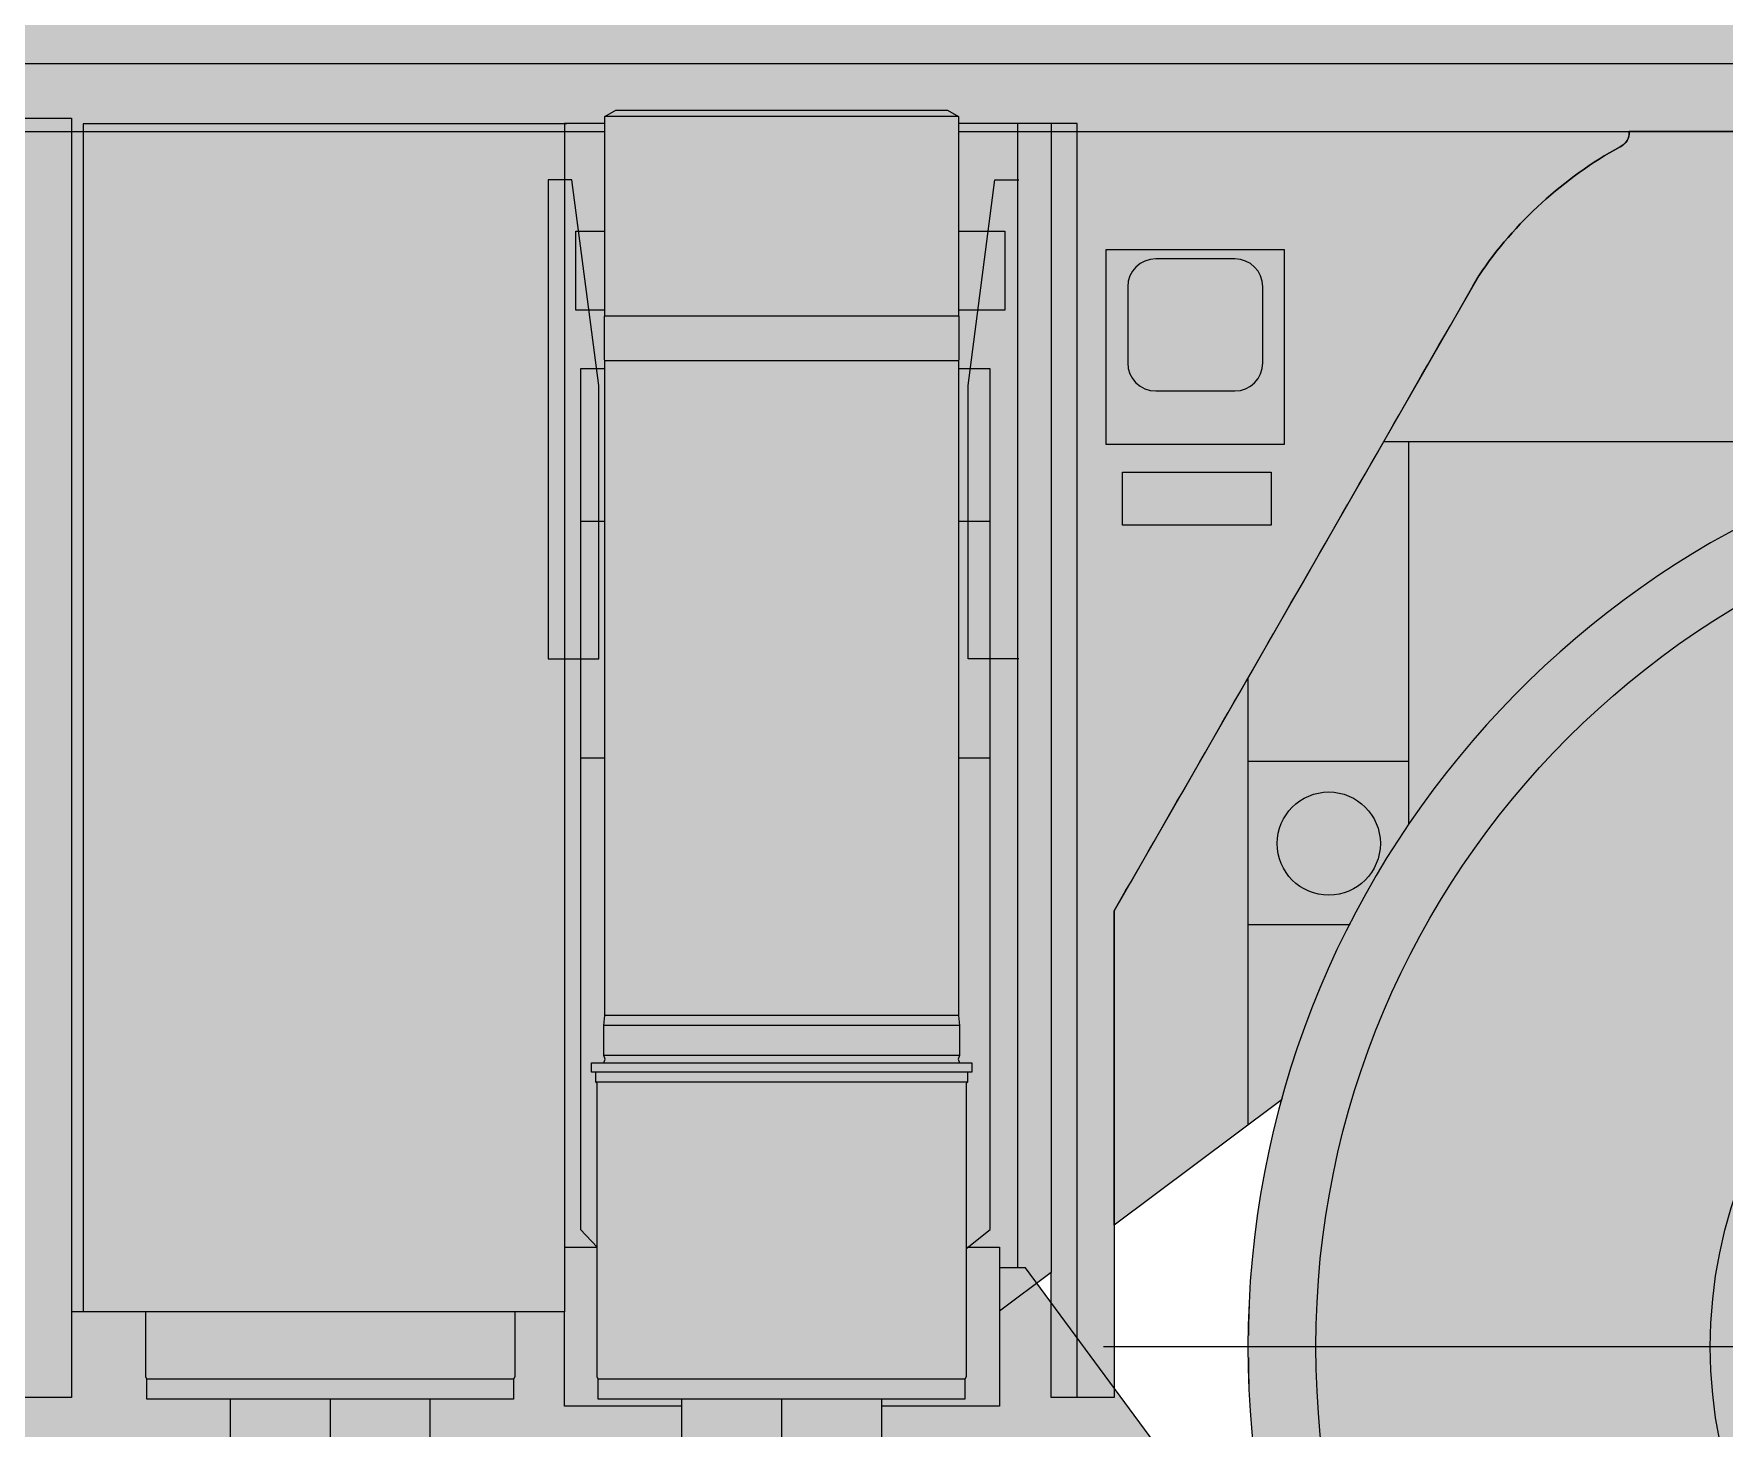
# Model space of a CAD drawing. Header units: millimetres. Extents: x 0 to 64514, y 0 to 30845.
# Drawn here: x 46842 to 48197, y 16962 to 18080 of the extents above; entities that cross this region are included whole.
import ezdxf
from ezdxf.enums import TextEntityAlignment as Align

# ---------------------------------------------------------------- set-up
doc = ezdxf.new("R2010")
doc.units = ezdxf.units.MM
doc.set_wipeout_variables(frame=1)
doc.layers.add('Техника. Кран LTM 1200-5.1', color=250, linetype='Continuous')
doc.layers.add('Техника. Кран LTM 1200-5.1 Штрих', color=7, linetype='Continuous', lineweight=15, true_color=0xffc994)
doc.styles.add('arial', font='arial.ttf')

# ---------------------------------------------------------------- blocks, each defined once
blk = doc.blocks.new('BLOCK-20200509.193919')
at = {"color": 0, "linetype": 'ByBlock', "lineweight": -2, "transparency": 16777216}
blk.add_wipeout([(-79.99999999992724, -228.7265853374265), (-77.69059892052616, -232.72658533824136), (-52.117714316969796, -239.57881911510782), (-52.117714316969796, -239.57881911510782), (-47.66644650022528, -241.59566232387402), (-44.09969989276806, -244.93628507170513), (-41.796048055791516, -249.24611452530627), (-40.99999999866856, -254.06770650263928), (-40.999999999257795, -278.7265853403368), (41.00000000289583, -278.7265853403368), (41.0000000023137, -254.0677065058553), (41.0000000023137, -254.0677065058553), (41.79604805929574, -249.24611452893998), (44.09969989587745, -244.93628507562158), (47.666446502771805, -241.5956623278264), (52.11771431891245, -239.578819118782), (52.11771431891245, -239.578819118782), (77.6905989241641, -232.72658533824136), (79.9999999999273, -228.7265853374265), (80.00000000174623, 492.2727506400406), (-79.99999999810825, 492.27407868056616)], dxfattribs=at)
at = {"layer": 'Техника. Кран LTM 1200-5.1 Штрих', "transparency": 16777216, "extrusion": (0, 0, -1)}
h = blk.add_hatch(color=256, dxfattribs=at)
h.dxf.hatch_style = 1
h.set_gradient(color1=(132, 132, 132), color2=(214, 214, 214), tint=1, name='CYLINDER')
h.paths.add_polyline_path([(-0.01660069071658654, 492.2734145225113), (-80.00000000174623, 492.2727506400406), (-79.99999999992724, -228.7265853374265), (-1.818989403545856e-09, -228.7265853374265)])
h.paths.add_polyline_path([(79.99999999810825, 492.2740786805662), (-0.01660069071658654, 492.2734145225113), (-1.818989403545856e-09, -228.7265853374265), (79.99999999992724, -228.7265853374265)])
h = blk.add_hatch(color=256, dxfattribs=at)
h.dxf.hatch_style = 1
h.set_gradient(color1=(132, 132, 132), color2=(214, 214, 214), tint=1, name='CYLINDER')
h.paths.add_polyline_path([(-1.818989403545856e-09, -232.7265853382414), (-77.69059892416408, -232.7265853382414), (-52.11771431891248, -239.5788191187821, -0.3394542588452465), (-41.00000000231375, -254.0677065058553), (-41.00000000289583, -278.7265853403369), (-1.818989403545856e-09, -278.7265853403369)])
h.paths.add_polyline_path([(40.9999999986685, -254.0677065026393, -0.3394542588780836), (52.1177143169698, -239.5788191151078), (77.6905989205261, -232.7265853382414), (-1.818989403545856e-09, -232.7265853382414), (-1.818989403545856e-09, -278.7265853403369), (40.99999999925785, -278.7265853403369)])
at = {"color": 0, "linetype": 'ByBlock', "lineweight": -2, "transparency": 16777216}
for p, q in [((79.99999999992724, -228.7265853374265), (-79.99999999992724, -228.7265853374265)), ((77.69059892416408, -232.7265853382414), (-77.6905989205261, -232.7265853382414)), ((41.00000000289583, -242.5578016882355), (-40.99999999925785, -242.5578016882355))]:
    blk.add_line(p, q, dxfattribs=at)
at = {"color": 0, "linetype": 'ByBlock', "lineweight": -2, "transparency": 16777216, "extrusion": (0, 0, -1)}
blk.add_lwpolyline([(79.99999999810825, 492.2740786805662), (79.99999999992724, -228.7265853374265), (77.6905989205261, -232.7265853382414), (52.1177143169698, -239.5788191151078, 0.3394542588780529), (40.9999999986685, -254.0677065026393), (40.99999999925785, -278.7265853403369), (-41.00000000289583, -278.7265853403369), (-41.00000000231375, -254.0677065058553, 0.3394542588452499), (-52.11771431891248, -239.5788191187821), (-77.69059892416408, -232.7265853382414), (-79.99999999992724, -228.7265853374265), (-80.00000000174623, 492.2727506400406)], format="xyb", close=True, dxfattribs=at)
blk = doc.blocks.new('BLOCK-20200509.193903')
at = {"color": 0, "linetype": 'ByBlock', "lineweight": -2, "transparency": 16777216, "xscale": -1}
blk.add_blockref('BLOCK-20200509.193919', (1.818989403545856e-09, -319.188189743727), dxfattribs=at)
at = {"color": 0, "linetype": 'ByBlock', "lineweight": 9, "transparency": 16777216}
blk.add_line((0, 826.9147750834236), (0, -826.9147750834236), dxfattribs=at)
blk = doc.blocks.new('BLOCK-20200509.19385401')
at = {"color": 0, "linetype": 'ByBlock', "lineweight": -2, "transparency": 16777216}
blk.add_wipeout([(147.011581999992, -541.9998850000118), (147.01131699998967, -525.9998850000119), (148.011283999993, -523.9998680000133), (148.00690499999476, -288.83756000001415), (149.00688799999622, -287.8375440000161), (149.00675606486053, -279.8414751889138), (152.50675599999525, -279.83748600001115), (152.50663199999698, -272.33748600001104), (142.5065218476013, -272.3374871428239), (141.5884450007289, -269.3376665495814), (142.50402669214245, -266.3413669586223), (142.5061369999968, -242.33765100001585), (141.75600499999575, -234.33766300001287), (141.74800099999277, 290.7293239999856), (141.99799399999037, 291.1623409999813), (141.99741599999115, 326.1623409999813), (141.74741799999188, 326.5621569999862), (141.7439419999938, 486.31390328077055), (133.089503999996, 491.31035428076984), (-133.08360500000703, 491.3137602807733), (-141.74394200000813, 486.31390328077055), (-141.7474180000063, 326.5621569999862), (-141.99741600000567, 326.1623409999813), (-141.99799400000472, 291.1623409999813), (-141.7480010000072, 290.7293239999856), (-141.75600400000258, -234.33766300001287), (-142.50613600001094, -242.33765100001585), (-142.50653300000698, -266.33765100001597), (-141.5884440007356, -269.3376665495814), (-142.50663176773372, -272.3376513849287), (-152.50663200000417, -272.3375140000205), (-152.5067560000025, -279.83748600001115), (-149.00675600000238, -279.8375440000161), (-149.0068880000034, -287.8375440000161), (-148.00690500000917, -288.83756000001415), (-148.0112840000072, -523.9998680000133), (-147.01131700000406, -525.9998850000119), (-147.01158100000612, -541.9998850000118)], dxfattribs=at)
at = {"layer": 'Техника. Кран LTM 1200-5.1 Штрих', "transparency": 16777216}
h = blk.add_hatch(color=256, dxfattribs=at)
h.dxf.hatch_style = 1
h.paths.add_polyline_path([(-147.0115810000134, -541.999885000012), (147.0115819999919, -541.999885000012), (147.0113169999822, -525.999885000012), (148.0112839999929, -523.999867999999), (148.006905000002, -288.8375599999999), (149.006887999989, -287.8375440000091), (149.0067560648604, -279.8414751889068), (152.5067560000025, -279.837486000004), (152.5066319999896, -272.337486000004), (142.5065218476084, -272.3374871428096), (141.5884450007288, -269.3376665495744), (142.5040266921424, -266.3413669586153), (142.5061370000039, -242.3376510000089), (141.7560049999884, -234.3376629999984), (141.7480009999854, 290.7293239999999), (141.9979939999903, 291.1623409999884), (141.9974159999838, 326.1623409999884), (141.747417999999, 326.562156999993), (141.7439419999864, 486.3139032807776), (133.0895039999887, 491.3103542807767), (-133.0836050000071, 491.3137602807801), (-141.7439420000155, 486.3139032807776), (-141.747417999999, 326.562156999993), (-141.9974160000129, 326.1623409999884), (-141.9979940000048, 291.1623409999884), (-141.7480010000145, 290.7293239999999), (-141.7560040000099, -234.3376629999984), (-142.5061360000109, -242.3376510000089), (-142.506533000007, -266.3376510000089), (-141.5884440007358, -269.3376665495744), (-142.5066317677411, -272.3376513849216), (-152.5066320000042, -272.3375140000135), (-152.5067560000025, -279.837486000004), (-149.0067560000025, -279.8375440000091), (-149.0068880000035, -287.8375440000091), (-148.006905000002, -288.8375599999999), (-148.0112840000074, -523.999867999999), (-147.0113170000113, -525.999885000012)])
at = {"color": 0, "linetype": 'ByBlock', "lineweight": -2, "transparency": 16777216, "extrusion": (0, 0, -1)}
for p, q in [((-141.7439420000155, 486.3139032807776), (141.7503359999828, 486.3102112807792)), ((141.747417999999, 326.562156999993), (-141.747417999999, 326.562156999993)), ((141.7480009999854, 290.7293239999999), (-141.7480010000145, 290.7256239999988)), ((-142.5061360000109, -242.3376510000089), (142.5064849999908, -242.3413670000009)), ((-141.7560040000099, -234.3376629999984), (141.7563510000036, -234.3413550000114)), ((-142.506533000007, -266.3376510000089), (142.5065329999925, -266.3413670000009)), ((-152.5067560000025, -279.837486000004), (152.5067560000025, -279.8415330000134)), ((152.5066319999896, -272.337486000004), (-152.5066320000042, -272.3375140000135)), ((-149.0068880000035, -287.8375440000091), (149.006887999989, -287.8414750000084)), ((-147.0113170000113, -525.999885000012), (147.0113169999822, -525.999885000012))]:
    blk.add_line(p, q, dxfattribs=at)
at = {"color": 0, "linetype": 'ByBlock', "lineweight": -2, "transparency": 16777216}
blk.add_lwpolyline([(-147.0115810000134, -541.999885000012), (147.0115819999919, -541.999885000012), (147.0113169999822, -525.999885000012), (148.0112839999929, -523.999867999999), (148.006905000002, -288.8375599999999), (149.006887999989, -287.8375440000091), (149.0067560648604, -279.8414751889068), (152.5067560000025, -279.837486000004), (152.5066319999896, -272.337486000004), (142.5065218476084, -272.3374871428096), (141.5884450007288, -269.3376665495744), (142.5040266921424, -266.3413669586153), (142.5061370000039, -242.3376510000089), (141.7560049999884, -234.3376629999984), (141.7480009999854, 290.7293239999999), (141.9979939999903, 291.1623409999884), (141.9974159999838, 326.1623409999884), (141.747417999999, 326.562156999993), (141.7439419999864, 486.3139032807776), (133.0895039999887, 491.3103542807767), (-133.0836050000071, 491.3137602807801), (-141.7439420000155, 486.3139032807776), (-141.747417999999, 326.562156999993), (-141.9974160000129, 326.1623409999884), (-141.9979940000048, 291.1623409999884), (-141.7480010000145, 290.7293239999999), (-141.7560040000099, -234.3376629999984), (-142.5061360000109, -242.3376510000089), (-142.506533000007, -266.3376510000089), (-141.5884440007358, -269.3376665495744), (-142.5066317677411, -272.3376513849216), (-152.5066320000042, -272.3375140000135), (-152.5067560000025, -279.837486000004), (-149.0067560000025, -279.8375440000091), (-149.0068880000035, -287.8375440000091), (-148.006905000002, -288.8375599999999), (-148.0112840000074, -523.999867999999), (-147.0113170000113, -525.999885000012), (-147.0115810000134, -541.999885000012)], dxfattribs=at)
blk = doc.blocks.new('BLOCK-20200509.090251')
at = {"color": 0, "linetype": 'ByBlock', "lineweight": -2, "transparency": 16777216}
blk.add_wipeout([(173.9373493788885, -724.410655975633), (173.9373493788885, -724.410655975633), (238.58680792198314, -705.7629453900206), (301.29013507603963, -681.3583891799299), (361.53586537388776, -651.3960531415231), (418.8325797475343, -616.1203373871247), (472.7129139897727, -575.8189827951956), (522.7373710025347, -530.8207239335691), (568.4979057356327, -481.49260760077493), (609.6212535739863, -428.2369988579828), (645.7719750238919, -371.48829897285805), (676.6551918631965, -311.7094020471345), (702.0189924367393, -249.38791923048666), (721.6564864773026, -185.0322013197515), (735.4074926912004, -119.16719218663502), (743.1598453427832, -52.33014685722492), (744.8503091804157, 14.933750829527753), (740.4650952408209, 82.07583523791936), (730.0399733243867, 148.54843435234716), (713.6599802240996, 213.80933708924704), (691.4587260879952, 277.3262160647116), (663.6173045730384, 338.5809697416855), (630.3628156802592, 397.0739485381182), (591.966513320244, 452.328030424243), (548.7415927190616, 503.8925127645248), (501.04063571266244, 551.3467886590495), (449.25273476817443, 594.3037777966006), (393.8003191912152, 632.413083834369), (335.1357094075953, 665.3638525497654), (273.7374274258072, 692.8873074507142), (210.10629357551494, 714.758942161593), (144.76134136064798, 730.8003517017942), (78.23558374922082, 740.8806877193001), (11.07166543393401, 744.9177258090399), (-56.18256347235471, 742.878536210113), (-122.97851620133238, 734.7797524108237), (-188.77134410274783, 720.6874354709112), (-253.02438092640307, 700.7165351672606), (-315.2135203610788, 675.0299523588296), (-374.83149112316215, 643.8372102188437), (-431.39199472337305, 607.3927451728287), (-484.4336721603793, 565.9938314833557), (-533.5238671851295, 519.9781564102641), (-578.2621554394487, 469.72106572573216), (-618.2836106819357, 415.63250205212466), (-653.2617814588734, 358.15366099647963), (-682.9113539397337, 297.75339235716), (-706.9904791967549, 234.92437575768872), (-725.302745945122, 170.17910190286216), (-737.698782652375, 104.04569223760336), (-744.0774759487313, 37.06359110729636), (-744.3867953998342, -30.22083444184159), (-738.624217914423, -97.25875133015688), (-726.8367483249217, -163.50333722724486), (-709.120535973224, -228.41424093308774), (-685.6200904290426, -291.4619899747918), (-656.5271027382023, -352.13230946645444), (-622.0788818158013, -409.9303170037515), (-582.5564187384995, -464.3845593757063), (-538.2820947252677, -515.050858166628), (-489.6170515024115, -561.5159328799849), (-436.9582455026595, -603.4007720306923), (-380.7352099267642, -640.3637247080916), (-321.40655107938875, -672.1032873920908), (-259.45620755821284, -698.3605632905593), (-195.3895028098276, -718.9213741374867), (-173.9373493788862, -724.410655975633)], dxfattribs=at).dxf.layer = 'Техника. Кран LTM 1200-5.1'
at = {"layer": 'Техника. Кран LTM 1200-5.1 Штрих', "true_color": 0x5b5b5b, "transparency": 16777216}
h = blk.add_hatch(color=251, dxfattribs=at)
h.dxf.hatch_style = 1
edge = h.paths.add_edge_path()
edge.add_line((-173.937349378888, -724.4106559756328), (173.937349378888, -724.4106559756328))
edge.add_arc((0, 1.13686837721616e-13), 745.0000000000001, 283.5016256161912, 616.4983743838087)
edge = h.paths.add_edge_path(flags=16)
edge.add_arc((0, 0), 690.5586153475527, 0, 360)
at = {"layer": 'Техника. Кран LTM 1200-5.1 Штрих', "true_color": 0x848484, "transparency": 16777216}
h = blk.add_hatch(color=252, dxfattribs=at)
h.dxf.hatch_style = 1
edge = h.paths.add_edge_path()
edge.add_arc((0, 0), 690.5586153475527, 0, 360)
edge = h.paths.add_edge_path(flags=17)
edge.add_arc((0, 0), 374.2773353963995, 0, 360)
at = {"layer": 'Техника. Кран LTM 1200-5.1 Штрих', "transparency": 16777216}
h = blk.add_hatch(color=256, dxfattribs=at)
h.dxf.hatch_style = 1
h.set_gradient(color1=(132, 132, 132), color2=(214, 214, 214), rotation=180, tint=1, name='HEMISPHERICAL')
edge = h.paths.add_edge_path()
edge.add_arc((0, 0), 374.2773353963995, 0, 360)
edge = h.paths.add_edge_path(flags=17)
edge.add_arc((0, 0), 284.8222093615365, 0, 360)
at = {"color": 0, "linetype": 'ByBlock', "lineweight": 9, "transparency": 16777216}
blk.add_line((0, 0), (-860.972716227152, 0), dxfattribs=at)
at = {"color": 0, "linetype": 'ByBlock', "lineweight": -2, "transparency": 16777216}
for radius in [690.5586153475527, 374.2773353963995]:
    blk.add_circle((0, 0), radius, dxfattribs=at)
at = {"layer": 'Техника. Кран LTM 1200-5.1', "color": 0, "linetype": 'ByBlock', "lineweight": -2, "transparency": 16777216}
blk.add_lwpolyline([(-173.937349378888, -724.4106559756328), (173.937349378888, -724.4106559756328, 8.447930598130556)], format="xyb", close=True, dxfattribs=at)
blk = doc.blocks.new('BLOCK-20200509.105715')
at = {"color": 0, "linetype": 'ByBlock', "lineweight": -2, "transparency": 16777216}
blk.add_wipeout([(-7929.965116410813, 1681.633037801792), (-7894.88329692021, 1708.6132676904708), (-7859.883707807101, 1735.7000841429544), (-7824.966672904558, 1762.893236538952), (-7790.132515281839, 1790.1924732743028), (-7790.132515281827, 1790.19247327431), (-7790.132515281827, 1790.19247327431), (-7777.316010015037, 1802.858438479354), (-7767.671305423336, 1818.0791203027184), (-7761.691105231377, 1835.0769639157552), (-7759.6809104403255, 1852.983627444486), (-7759.6809104403255, 2306.6212699506686), (-7759.6809104403255, 2482.6639339482354), (-7338.8673202350365, 2474.0402349659525), (-7338.8673202350365, 2474.0402349659525), (-7325.553767060577, 2471.0986156005747), (-7314.169667800932, 2463.5948760884057), (-7306.21750482511, 2452.5193658687385), (-7302.746810853638, 2439.333839486517), (-7302.746810853638, 2439.3338394865204), (-7300.484228610517, 2411.172771210422), (-7261.535491425214, 1854.0927003484721), (-7261.5085271070175, 1742.945780719503), (-7261.4874682072805, 1689.4534792318918), (-7235.160246991018, 1800.8856547060168), (-7226.47221835227, 1800.8856547060168), (-7252.473041476394, 2474.2745738411286), (-4895.549199459269, 2474.2745738411286), (-4895.549199459269, 2474.2745738411286), (-4867.820076326701, 2394.2170793304467), (-4845.227983007959, 2312.5610690402864), (-4827.864017753176, 2229.635805051199), (-4815.79819739646, 2145.7756674639713), (-4815.79819739646, 2145.7756674639713), (-4811.524872409083, 2117.749516535194), (-4807.745727953278, 2089.6524613600923), (-4804.46193597108, 2061.4932150536297), (-4801.674514791879, 2033.2805100167097), (-3947.260578109361, 2050.000000000011), (4060.809884110997, 2050.000000000011), (4060.809884110997, 2037.244692604374), (4147.010227248799, 2037.244692604374), (4147.010227248799, 2037.244692604374), (4167.520548609772, 2033.13385893741), (4185.997508133462, 2023.3270142599613), (4200.896513800563, 2008.6439673724926), (4210.972074694687, 1990.3121559934589), (4215.381918529252, 1969.864038399839), (4213.757401881914, 1949.008986699344), (4206.2343271527125, 1929.4903908895358), (4193.441590084615, 1912.9399191719604), (4176.448606863502, 1900.7411177138347), (4162.24251944499, 1895.198916284262), (4162.24251944499, 1895.198916284262), (4158.0218773511815, 1892.5610253345149), (4154.878885093098, 1888.7017653002113), (4153.150152006583, 1884.0344566257809), (4153.02082258081, 1879.0589604448578), (4153.02082258081, 1879.0589604448578), (4145.434500329481, 1407.802393216607), (4145.4425809803515, 1363.1972004234813), (4145.4425809803515, 1363.1972004234813), (4146.043218153461, 1358.989419608064), (4146.974924211673, 1354.8423594173437), (4148.231856397496, 1350.7820261940033), (4149.806132450329, 1346.833882413208), (4205.150510248532, 1251.3609924022712), (4205.150510248532, 1251.3609924022712), (4212.412726120629, 1234.698937688816), (4215.221571248851, 1216.7413700446996), (4213.394154290124, 1198.6575542442079), (4207.049463200951, 1181.6249754133278), (4159.906946034061, 1103.646694532148), (4159.906946034061, 1103.646694532148), (4153.828850355019, 1092.720135215306), (4149.23597772117, 1081.090927737696), (4146.207639168253, 1068.9598885737578), (4144.796128910879, 1056.536499970749), (4144.788048260016, 1010.7192095473838), (4144.788048260016, 1010.7192095473838), (4143.477041049626, 997.3160821179699), (4139.330993811733, 984.5030864847904), (4132.541608397459, 972.8726604181684), (4123.422807364172, 962.962562915618), (4123.422807364172, 962.962562915618), (4101.649205350986, 939.7589739472387), (4101.649205350986, 939.7589739472387), (4097.636084214847, 935.732768170099), (4092.874950914653, 932.6267926532892), (4087.5730065081025, 930.5762171918432), (4081.96098775883, 929.670281338138), (4081.96098775883, 929.670281338138), (4060.8431251937873, 929.670281338138), (4060.8462470399036, 825.6521030356998), (4043.379987950313, 825.6521030356998), (4082.389262254852, 775.4470191908295), (4135.9356952337685, 775.4470191908295), (4135.9397355592, 929.3026117236332), (4193.817397403537, 929.3026117236332), (4193.817397403537, 941.6175236469535), (4211.029183753059, 941.6175236469535), (4221.49362662754, 934.5065508828302), (4221.49362662754, 816.3674351879963), (4211.02514342763, 809.256462423873), (4193.813357078114, 809.256462423873), (4193.813357078114, 822.1935844640502), (4181.8711034085345, 822.1935844640502), (4272.5766266819055, 619.0743039125337), (4321.000000000007, 619.0743039125337), (4321.000000000007, 465.2187113797372), (4260.3049927480815, 465.2187113797372), (4260.3049927480815, 465.2187113797372), (4255.7698665061735, 466.2206180237663), (4251.920215433033, 468.81895856504343), (4249.294724987608, 472.6501446574148), (4248.260782628838, 477.1780746648401), (4248.260782628838, 477.1780746648401), (4247.9577582212805, 534.9328644263296), (4151.939424278483, 668.6166817531084), (4151.935383953037, 641.2476098952066), (4140.868932588878, 641.2476098952066), (4135.9356952337685, 649.8535030699677), (4135.9397355592, 661.5502452018627), (4050.3898848163008, 661.5502452018627), (3885.4233973395603, 735.4073941383031), (3885.427437664993, 825.6521030356998), (3670.619495632446, 825.6521030356998), (3670.619495632446, 691.5658228522334), (3330.3554085438145, 691.5658228522334), (3305.1316568583497, 691.5819841539633), (3288.970355121717, 704.6322353063006), (3288.970355121717, 876.3501065835262), (3268.493985821384, 876.3501065835262), (3268.493985821384, 498.830178666507), (3169.9908517365748, 498.830178666507), (3169.990851736583, 514.433915493235), (2861.3867547500186, 514.433915493235), (2861.3867547500186, 498.83825931737374), (2657.8351593770494, 498.83825931737374), (2657.8351593770494, 1066.7868055972176), (2355.865276737408, 1601.8471028711392), (2355.865276737408, 1601.8471028711392), (2339.43687604597, 1627.2088818671618), (2320.366621153308, 1650.6489663689354), (2298.877402027305, 1671.8933925667916), (2275.2203810875426, 1690.6938591401813), (2275.2203810875426, 1698.7098648015563), (-302.78602836136406, 1698.7098648015344), (-302.78602836136406, 1687.308066426358), (-302.78602836136406, 1687.308066426358), (-333.4571939063983, 1665.7918903268583), (-361.9196023249906, 1641.4288540454618), (-387.9099903647402, 1614.4443036623488), (-411.1879597436066, 1585.0878329713414), (-411.1879597436066, 1585.0878329713414), (-680.5968597096453, 1106.632495028909), (-680.5968597096453, 530.6032978807452), (-1405.2696295805454, 530.6032978807452), (-1405.2696295805454, 1101.986120779624), (-1677.8299833674628, 1583.5525092745156), (-1677.8299833674628, 1583.5525092745156), (-1700.671859770412, 1612.822950076461), (-1725.9624294186644, 1640.0056119993533), (-1753.5117177727282, 1664.896307721494), (-1783.1127835323007, 1687.308066426358), (-1783.1127835323007, 1698.7098648015563), (-4354.250639743146, 1698.709864801549), (-4354.250639743146, 1698.709864801549), (-4354.518110581502, 1694.8922007272886), (-4355.949032582524, 1691.3427554381924), (-4358.404128729737, 1688.407009784827), (-4361.644435287661, 1686.370710925632), (-4361.644435287661, 1686.370710925632), (-4361.644435287661, 1686.370710925632), (-4394.363356730502, 1665.7488387046105), (-4424.418517702685, 1641.407993747638), (-4451.389440798347, 1613.688709095055), (-4474.898797684854, 1582.9787827996988), (-4474.898797684854, 1582.9787827996988), (-4767.256745948437, 1073.9381816156056), (-4767.256745948402, 683.723551184532), (-4817.760813875396, 683.723551184532), (-4817.760813875396, 784.1180272448073), (-4859.218593155305, 753.1032309211514), (-4859.218593155305, 676.9721673840468), (-5208.052210489792, 676.9721673840468), (-5208.052210489801, 752.3929222635161), (-5603.394013896901, 752.3929222635161), (-5603.394013896901, 683.723551184532), (-5653.898081823895, 683.723551184532), (-5653.898081823918, 785.4492178069668), (-5653.89808182399, 1073.938181615893), (-5946.247949437511, 1582.978782801536), (-5946.247949437511, 1582.978782801536), (-5969.755460435372, 1613.6893176302183), (-5996.725171239268, 1641.4088905333556), (-6026.779644368606, 1665.7495698109888), (-6059.498271508328, 1686.370710925632), (-6059.498271508328, 1686.370710925632), (-6062.738540780947, 1688.4078483104386), (-6065.194659160643, 1691.3432794863547), (-6066.628241522403, 1694.8920983455937), (-6066.900147703705, 1698.709864801549), (-6066.900147703705, 1698.709864801549), (-6961.852432997275, 1698.709864801549), (-6961.852432997275, 1695.602854542678), (-6961.852432997275, 1695.602854542678), (-6961.919556568465, 1693.2010690674542), (-6962.717816167006, 1690.9348253347234), (-6964.1707564321505, 1689.0211786513682), (-6966.139218282918, 1687.6434134373776), (-6966.139218282918, 1687.6434134373776), (-6999.164794758641, 1667.1234264472696), (-7029.6080098099055, 1642.9372894061707), (-7057.063911127784, 1615.4067236573355), (-7081.1672833231105, 1584.8979377679898), (-7163.751535267783, 1442.6380791097727), (-7211.006117248496, 1442.6380791099327), (-7644.469455424009, 699.0889088106414), (-7716.4680546607315, 699.0889088106414), (-7716.4680546607315, 702.7696452811615), (-8749.304526045871, 702.7696452811615), (-8749.312606696807, 682.4508486727682), (-8749.312606696807, 682.4508486727682), (-8794.139764181267, 699.6697914473734), (-8839.040367370846, 716.6962964212034), (-8884.013590156681, 733.530050330166), (-8929.058605093815, 750.1707434565142), (-8929.058605093811, 750.1707434565105), (-8929.058605093811, 750.1707434565105), (-8937.74426900531, 754.8697172101965), (-8945.016300235442, 761.5509351911678), (-8950.43268113607, 769.8082912971295), (-8953.664186505677, 779.1398766376551), (-8953.664186505677, 779.1398766376551), (-8953.664186505677, 779.1398766376551), (-8970.843391737108, 869.6323257251679), (-8982.016754248163, 961.0607917761554), (-8987.135616128842, 1053.0271208715712), (-8986.177685690276, 1145.1308167991192), (-8979.147134540883, 1236.9707851395724), (-8966.074579419783, 1328.1470799581548), (-8948.128940660883, 1413.7133893267928), (-8817.949655172251, 1414.9214466316007), (-8879.56461804319, 1420.8082007891753), (-8878.17983851548, 1435.2692555714057), (-8929.050523960777, 1435.2685255180368), (-8929.050523960777, 1435.2685255180368), (-8913.514028125091, 1557.852877184796), (-8891.967323974377, 1679.5247536257084), (-8864.46256287934, 1799.989661767111), (-8831.066317016495, 1918.9560298661672), (-8791.859418237713, 2036.135913227441), (-8746.936762425821, 2151.245691140608), (-8696.407079809815, 2264.0067533524234), (-8640.392671795575, 2374.146174411486), (-8618.79393387165, 2413.310103365093), (-8564.427276881308, 2413.310103365093), (-8541.510588967034, 2455.010302171064), (-8541.510588967034, 2455.010302171064), (-8535.489227205635, 2462.823076898836), (-8527.6210617554, 2468.771876681669), (-8518.462876679536, 2472.435739741981), (-8508.662743187317, 2473.5553959138524), (-8508.662743187317, 2473.5553959138488), (-7932.310320004418, 2486.2016145227717), (-7759.6809104403255, 2482.6639339482354), (-7759.6809104403255, 2306.6212699506686), (-8441.97313157107, 2306.6212699506686), (-8441.97313157107, 2306.6212699506686), (-8495.711693043453, 2199.5448128976677), (-8544.781014920465, 2090.2497887900936), (-8589.089736351674, 1978.9396910932664), (-8628.555360120572, 1865.8217650838305), (-8628.555360120572, 1865.8217650838305), (-8628.555360120572, 1744.902574733711), (-8628.555360120572, 1744.902574733711), (-8625.529850225415, 1723.148173252801), (-8616.68295734642, 1703.0449351975549), (-8602.686162423446, 1686.118700359213), (-8584.601824992045, 1673.6541733491104), (-8563.802549882104, 1666.597414261585), (-8548.831989410315, 1665.179204023454), (-7978.470595831443, 1665.179204023454), (-7978.470595831443, 1665.179204023454), (-7965.492423327924, 1666.242655614289), (-7952.860489526361, 1669.4046390503609), (-7940.9117959854375, 1674.5807972282128)], dxfattribs=at)
at = {"layer": 'Техника. Кран LTM 1200-5.1 Штрих', "transparency": 16777216}
h = blk.add_hatch(color=256, dxfattribs=at)
h.dxf.hatch_style = 1
edge = h.paths.add_edge_path()
edge.add_arc((-16782.26880796824, 13228.39356950886), 14549.60341123253, 307.4755147828881, 308.1726418152022)
edge.add_arc((-7839.40419608829, 1852.867167592747), 79.7233707102556, 308.172641815199, 360.0836976698384)
edge.add_line((-7759.680910440336, 1852.983627444475), (-7759.680910440336, 2306.621269950658))
edge.add_line((-7759.680910440336, 2306.621269950658), (-7759.680910440336, 2482.663933948225))
edge.add_line((-7759.680910440336, 2482.663933948228), (-7338.867320235047, 2474.040234965945))
edge.add_arc((-7340.172970144893, 2436.532067828193), 37.53088493121616, 4.281251869655591, 88.00635324244752, ccw=False)
edge.add_line((-7302.746810853641, 2439.333839486506), (-7300.484228610519, 2411.172771210411))
edge.add_line((-7300.484228610527, 2411.172771210411), (-7261.535491425224, 1854.092700348461))
edge.add_line((-7261.535491425224, 1854.092700348461), (-7261.508527107027, 1742.945780719492))
edge.add_line((-7261.508527107013, 1742.945780719492), (-7261.487468207277, 1689.453479231881))
edge.add_line((-7261.487468207284, 1689.453479231881), (-7235.160246991021, 1800.885654706006))
edge.add_line((-7235.160246991029, 1800.885654706006), (-7226.472218352283, 1800.885654706006))
edge.add_line((-7226.472218352283, 1800.885654706006), (-7252.473041476405, 2474.274573841118))
edge.add_line((-7252.473041476391, 2474.274573841118), (-4895.549199459267, 2474.274573841118))
edge.add_arc((-6141.788091842856, 1997.789951368635), 1334.222234990184, 6.368083727712303, 20.923760352380327, ccw=False)
edge.add_arc((-6405.101650800032, 1889.105623853691), 1609.895952627809, 5.1380304661062155, 9.173969110140376, ccw=False)
edge.add_line((-4801.674514791885, 2033.280510016702), (-3947.260578109366, 2050))
edge.add_line((-3947.260578109359, 2050), (4060.809884110997, 2050))
edge.add_line((4060.80988411099, 2050), (4060.80988411099, 2037.244692604363))
edge.add_line((4060.80988411099, 2037.244692604363), (4147.010227248793, 2037.244692604363))
edge.add_arc((4143.196750548756, 1964.996147767539), 72.34911772496189, -74.7371185155315, 86.97857517011272, ccw=False)
edge.add_arc((4168.084120818428, 1881.156844973848), 15.20868414073675, 112.5876573504681, 187.9286552319005)
edge.add_line((4153.020822580802, 1879.058960444847), (4145.434500329473, 1407.802393216596))
edge.add_line((4145.434500329473, 1407.802393216596), (4145.442580980343, 1363.19720042347))
edge.add_arc((4198.836592878404, 1368.672137730282), 53.67397362859927, 185.8545570673697, 204.0082772926509)
edge.add_line((4149.806132450321, 1346.833882413201), (4205.150510248524, 1251.36099240226))
edge.add_arc((4144.017861127679, 1214.802450940959), 71.23010418573573, -27.76063909367639, 30.88026404253111, ccw=False)
edge.add_line((4207.049463200936, 1181.624975413317), (4159.906946034047, 1103.646694532137))
edge.add_arc((4239.837565482652, 1052.030041097758), 95.14821510254565, 147.1469109775859, 177.2853121376576)
edge.add_line((4144.796128910879, 1056.536499970738), (4144.788048260016, 1010.719209547373))
edge.add_arc((4082.161984326842, 1010.079205110509), 62.62933409704439, -48.7908307511845, 0.5855114360091989, ccw=False)
edge.add_line((4123.422807364172, 962.9625629156071), (4101.649205350986, 939.7589739472314))
edge.add_arc((4080.448017403032, 956.8781184156614), 27.24987115079891, 273.1828193110711, 321.08045819530554, ccw=False)
edge.add_line((4081.960987758823, 929.6702813381271), (4060.84312519378, 929.6702813381271))
edge.add_line((4060.843125193787, 929.6702813381271), (4060.846247039903, 825.6521030356889))
edge.add_line((4060.846247039895, 825.6521030356889), (4043.379987950306, 825.6521030356889))
edge.add_line((4043.379987950306, 825.6521030356889), (4082.389262254845, 775.4470191908185))
edge.add_line((4082.389262254845, 775.4470191908185), (4135.935695233762, 775.4470191908185))
edge.add_line((4135.935695233755, 775.4470191908185), (4135.939735559186, 929.3026117236222))
edge.add_line((4135.939735559194, 929.3026117236222), (4193.817397403531, 929.3026117236222))
edge.add_line((4193.817397403531, 929.3026117236222), (4193.817397403531, 941.6175236469426))
edge.add_line((4193.817397403531, 941.6175236469426), (4211.029183753053, 941.6175236469426))
edge.add_line((4211.029183753053, 941.6175236469426), (4221.493626627533, 934.5065508828193))
edge.add_line((4221.493626627533, 934.5065508828193), (4221.493626627533, 816.367435187989))
edge.add_line((4221.493626627533, 816.367435187989), (4211.025143427622, 809.2564624238657))
edge.add_line((4211.025143427629, 809.2564624238657), (4193.813357078114, 809.2564624238657))
edge.add_line((4193.813357078106, 809.2564624238657), (4193.813357078106, 822.1935844640393))
edge.add_line((4193.813357078106, 822.1935844640393), (4181.871103408528, 822.1935844640393))
edge.add_line((4181.871103408528, 822.1935844640393), (4272.576626681897, 619.0743039125227))
edge.add_line((4272.576626681897, 619.0743039125227), (4321, 619.0743039125229))
edge.add_line((4321, 619.0743039125227), (4321, 465.2187113797262))
edge.add_line((4321, 465.2187113797263), (4260.304992748075, 465.2187113797263))
edge.add_arc((4260.668532648386, 477.6293415444452), 12.41595354149594, 182.0829156253373, 268.322136170315, ccw=False)
edge.add_line((4248.260782628829, 477.1780746648292), (4247.957758221273, 534.9328644263223))
edge.add_line((4247.957758221281, 534.9328644263223), (4151.939424278484, 668.6166817530975))
edge.add_line((4151.939424278477, 668.6166817530975), (4151.93538395303, 641.2476098951956))
edge.add_line((4151.935383953038, 641.2476098951956), (4140.868932588877, 641.2476098951956))
edge.add_line((4140.86893258887, 641.2476098951956), (4135.935695233762, 649.8535030699568))
edge.add_line((4135.935695233755, 649.8535030699568), (4135.939735559186, 661.5502452018554))
edge.add_line((4135.939735559194, 661.5502452018554), (4050.389884816293, 661.5502452018554))
edge.add_line((4050.389884816293, 661.5502452018554), (3885.423397339553, 735.4073941382958))
edge.add_line((3885.42339733956, 735.4073941382958), (3885.427437664992, 825.6521030356889))
edge.add_line((3885.427437664985, 825.6521030356889), (3670.61949563244, 825.6521030356889))
edge.add_line((3670.619495632447, 825.6521030356889), (3670.619495632447, 691.5658228522225))
edge.add_line((3670.619495632447, 691.5658228522225), (3330.355408543815, 691.5658228522225))
edge.add_line((3330.355408543808, 691.5658228522225), (3305.131656858342, 691.581984153956))
edge.add_line((3305.131656858342, 691.581984153956), (3288.97035512171, 704.6322353062933))
edge.add_line((3288.97035512171, 704.6322353062933), (3288.97035512171, 876.3501065835153))
edge.add_line((3288.97035512171, 876.3501065835153), (3268.493985821377, 876.3501065835153))
edge.add_line((3268.493985821377, 876.3501065835153), (3268.493985821377, 498.8301786664961))
edge.add_line((3268.493985821377, 498.8301786664961), (3169.990851736569, 498.8301786664961))
edge.add_line((3169.990851736569, 498.8301786664961), (3169.990851736577, 514.433915493224))
edge.add_line((3169.990851736569, 514.433915493224), (2861.386754750005, 514.433915493224))
edge.add_line((2861.386754750012, 514.433915493224), (2861.386754750012, 498.8382593173665))
edge.add_line((2861.386754750012, 498.8382593173665), (2657.835159377042, 498.8382593173665))
edge.add_line((2657.835159377049, 498.8382593173665), (2657.835159377049, 1066.786805597207))
edge.add_line((2657.835159377049, 1066.786805597207), (2355.865276737408, 1601.847102871128))
edge.add_arc((2113.402328665368, 1462.790518049267), 279.5085239668017, 29.83499726047357, 54.6241315968546)
edge.add_line((2275.220381087536, 1690.69385914017), (2275.220381087536, 1698.709864801545))
edge.add_line((2275.220381087536, 1698.709864801545), (-302.78602836137, 1698.709864801524))
edge.add_line((-302.78602836137, 1698.709864801524), (-302.78602836137, 1687.308066426347))
edge.add_arc((-94.65991833934095, 1358.006825495671), 389.5584486972201, 122.2938470403585, 144.34388996814)
edge.add_line((-411.1879597436055, 1585.08783297133), (-680.5968597096435, 1106.632495028898))
edge.add_line((-680.5968597096507, 1106.632495028898), (-680.5968597096507, 530.6032978807343))
edge.add_line((-680.5968597096507, 530.6032978807343), (-1405.269629580551, 530.6032978807343))
edge.add_line((-1405.269629580551, 530.6032978807343), (-1405.269629580551, 1101.986120779613))
edge.add_line((-1405.269629580551, 1101.986120779613), (-1677.829983367468, 1583.552509274508))
edge.add_arc((-2026.65684298487, 1334.885089077907), 428.3872825584077, 35.48384559850522, 55.35335024594843)
edge.add_line((-1783.112783532299, 1687.308066426347), (-1783.112783532299, 1698.709864801545))
edge.add_line((-1783.112783532299, 1698.709864801545), (-4354.250639743143, 1698.709864801538))
edge.add_arc((-4366.47132373834, 1697.647861140584), 12.26674239910535, -66.82792375253712, 4.9666485763593755, ccw=False)
edge.add_arc((-4203.961331265338, 1399.92165590285), 326.981685140857, 118.831693646641, 145.9553299815168)
edge.add_line((-4474.898797684858, 1582.978782799692), (-4767.256745948442, 1073.938181615595))
edge.add_line((-4767.256745948442, 1073.938181615595), (-4767.256745948405, 683.723551184521))
edge.add_line((-4767.256745948398, 683.723551184521), (-4817.760813875393, 683.723551184521))
edge.add_line((-4817.7608138754, 683.723551184521), (-4817.7608138754, 784.1180272447964))
edge.add_line((-4817.7608138754, 784.1180272447964), (-4859.21859315531, 753.1032309211441))
edge.add_line((-4859.21859315531, 753.1032309211441), (-4859.21859315531, 676.9721673840395))
edge.add_line((-4859.21859315531, 676.9721673840395), (-5208.052210489797, 676.9721673840395))
edge.add_line((-5208.052210489797, 676.9721673840395), (-5208.052210489805, 752.3929222635052))
edge.add_line((-5208.052210489812, 752.3929222635052), (-5603.394013896912, 752.3929222635052))
edge.add_line((-5603.394013896905, 752.3929222635052), (-5603.394013896905, 683.723551184521))
edge.add_line((-5603.394013896905, 683.723551184521), (-5653.8980818239, 683.723551184521))
edge.add_line((-5653.898081823892, 683.723551184521), (-5653.898081823914, 785.4492178069559))
edge.add_line((-5653.898081823922, 785.4492178069559), (-5653.898081823994, 1073.938181615886))
edge.add_line((-5653.898081823994, 1073.938181615886), (-5946.247949437515, 1582.978782801525))
edge.add_arc((-6217.146173637215, 1399.970801838674), 326.9216557076785, 34.04138338661179, 61.16955738569681)
edge.add_arc((-6054.659314275341, 1697.663106542626), 12.28550796156437, 175.1123198815489, 246.8041567231368, ccw=False)
edge.add_line((-6066.900147703709, 1698.709864801538), (-6961.852432997279, 1698.709864801538))
edge.add_line((-6961.852432997286, 1698.709864801538), (-6961.852432997286, 1695.602854542667))
edge.add_arc((-6969.553244330236, 1694.616241213487), 7.763755601970146, -63.91277113634487, 7.300853856966512, ccw=False)
edge.add_arc((-6805.029874543063, 1391.512220012322), 337.1200147716409, 118.5482770615721, 144.9955139669422)
edge.add_line((-7081.167283323113, 1584.897937767979), (-7163.751535267787, 1442.638079109762))
edge.add_line((-7163.751535267787, 1442.638079109762), (-7211.0061172485, 1442.638079109922))
edge.add_line((-7211.0061172485, 1442.638079109922), (-7644.469455424012, 699.0889088106342))
edge.add_line((-7644.469455424012, 699.0889088106342), (-7716.468054660734, 699.0889088106342))
edge.add_line((-7716.468054660741, 699.0889088106342), (-7716.468054660741, 702.7696452811506))
edge.add_line((-7716.468054660741, 702.7696452811506), (-8749.304526045882, 702.7696452811506))
edge.add_line((-8749.304526045875, 702.7696452811506), (-8749.31260669681, 682.4508486727573))
edge.add_arc((-12786.05489342063, -9759.694267058832), 11195.2526951124, 68.86440999355248, 69.847459771282)
edge.add_arc((-8914.487322025903, 787.4814058772827), 40.05505986167243, 192.0199096314654, 248.6673969175826, ccw=False)
edge.add_arc((-7591.715971399681, 1084.570798197477), 1395.776124052596, 166.3604304074281, 192.6400378568756, ccw=False)
edge.add_line((-8948.128940660885, 1413.713389326782), (-8817.949655172255, 1414.92144663159))
edge.add_line((-8817.949655172255, 1414.92144663159), (-8879.564618043194, 1420.808200789164))
edge.add_line((-8879.564618043194, 1420.808200789164), (-8878.179838515483, 1435.269255571395))
edge.add_line((-8878.179838515483, 1435.269255571395), (-8929.050523960781, 1435.268525518026))
edge.add_arc((-6430.3543585968, 1180.85734533416), 2511.614535594033, 150.6133072924973, 174.1863173236281, ccw=False)
edge.add_line((-8618.793933871653, 2413.310103365082), (-8564.42727688131, 2413.310103365082))
edge.add_line((-8564.42727688131, 2413.310103365082), (-8541.510588967038, 2455.010302171053))
edge.add_arc((-8509.391215538039, 2436.482410505792), 37.08014184211329, 88.87430105498521, 150.0217282042418, ccw=False)
edge.add_line((-8508.66274318732, 2473.555395913841), (-7932.310320004421, 2486.201614522761))
edge.add_line((-7932.310320004413, 2486.201614522761), (-7759.680910440322, 2482.663933948225))
edge.add_line((-7759.680910440336, 2482.663933948228), (-7759.680910440336, 2306.621269950661))
edge.add_line((-7759.680910440336, 2306.621269950658), (-8441.973131571081, 2306.621269950658))
edge.add_arc((-5987.893305204081, 1007.96679672131), 2776.510622169497, 152.1130197745513, 162.0029074669328)
edge.add_line((-8628.555360120576, 1865.82176508382), (-8628.555360120576, 1744.9025747337))
edge.add_arc((-8548.831989410319, 1744.9025747337), 79.72337071025686, 180, 270)
edge.add_line((-8548.831989410319, 1665.179204023443), (-7978.470595831444, 1665.179204023443))
edge.add_arc((-7978.470595831444, 1744.902574733693), 79.72337071025004, 270.0000000000013, 307.4755147828955)
at = {"color": 0, "linetype": 'ByBlock', "lineweight": -2, "transparency": 16777216}
for points in [[(3288.97035512171, 1752.858306270144), (-7246.507298426761, 1752.858306270151)], [(-6066.900147703709, 1696.229104984974), (-6066.900147703709, 1709.158146374284), (-5603.394013896905, 1709.158146374284), (-5603.394013896905, 752.3929222635052)], [(-5206.395677061795, 1704.855199786893), (-5594.186112232448, 1704.855199786893), (-5594.186112232448, 752.3929222635052)], [(-4796.868291055347, 683.723551184521), (-4796.868291055347, 1704.875401414072), (-5208.052210489797, 1704.875401414072), (-5208.052210489797, 752.3929222635052)], [(-4844.463324669749, 787.62860037481), (-4844.463324669749, 1704.875401414072), (-5206.395677061795, 1704.875401414072)], [(-4817.760813875386, 1704.875401414072), (-4817.7608138754, 784.1180272447964)], [(-4843.873437156377, 1275.845364536945), (-4884.478707769682, 1275.845364536945), (-4884.478707769682, 1494.952212831435), (-4862.943773205596, 1659.918700308175), (-4843.873437156377, 1659.918700308175)], [(-5195.325185372203, 1196.444889104831), (-5151.3017994416, 1196.444889104831), (-5151.3017994416, 1508.31760936763), (-5195.325185372203, 1508.31760936763), (-5195.325185372203, 818.5007270172209), (-5177.466946953209, 799.4303909679875), (-4890.644244382202, 799.4303909679875), (-4866.644711303292, 818.5007270172209), (-4866.644711303306, 1508.31760936763), (-4913.847833350592, 1508.31760936763), (-4913.847833350592, 1196.444889104831), (-4866.644711303306, 1196.444889104831)], [(-4866.644711303292, 1386.004837499306), (-5195.325185372203, 1386.004837499306)], [(-5208.052210489797, 804.3636283230953), (-4859.21859315531, 804.3636283230953), (-4859.21859315531, 753.1032309211441)]]:
    blk.add_lwpolyline(points, dxfattribs=at)
for points in [[(-5221.28023596124, 1659.918700308175), (-5221.28023596124, 1275.845364536945), (-5180.67496534792, 1275.845364536945), (-5180.67496534792, 1494.952212831435), (-5202.209899912006, 1659.918700308175)], [(-5199.005921842705, 1555.278311888869), (-5199.005921842705, 1618.671017950837), (-4854.931807869667, 1618.671017950837), (-4854.931807869667, 1555.278311888869)]]:
    blk.add_lwpolyline(points, close=True, dxfattribs=at)
blk.add_wipeout([(-1677.829983367468, 1583.5525092745117), (-1611.1495819042464, 1466.7432012499632), (-1544.745001225994, 1349.7768725676654), (-1478.6166110867416, 1232.6541745195934), (-1412.7647797026145, 1115.375759268423), (-1412.7647797026145, 1115.3757592684199), (-2868.1270111604676, 1115.3757592684199), (-3000.394151312284, 659.6997761530001), (-3011.235278681888, 513.2258581884089), (-3001.602208617092, 513.2258581884089), (-3001.602208617092, 476.2568804658513), (-3106.852686176949, 476.2568804658513), (-3106.852686176949, 513.2258581884089), (-3097.6447845124926, 513.2258581884089), (-3097.644784512478, 537.4590705294975), (-3097.644784512507, 537.4590705295557), (-3128.876795104486, 641.087376762749), (-3160.0614762435866, 744.7299355918367), (-3191.198821425598, 848.3867254002978), (-3222.288824156319, 952.0577245687598), (-3222.2888241563337, 952.0577245688039), (-3300.654136848941, 1115.3757592684199), (-4374.965388244091, 1115.3757592684199), (-4767.256745948405, 821.9004026512487), (-4767.256745948442, 1073.9381816155949), (-4767.256745948558, 1073.9381816154635), (-4694.087690701577, 1201.1526187105917), (-4620.971672439817, 1328.3975460150102), (-4547.908703868787, 1455.6729414170838), (-4474.898797684799, 1582.9787827998223), (-4474.898797684858, 1582.9787827996913), (-4474.898797684858, 1582.9787827996913), (-4451.38944079835, 1613.688709095042), (-4424.418517702687, 1641.4079937476247), (-4394.363356730506, 1665.7488387045985), (-4361.644435287664, 1686.3707109256209), (-4361.644435287664, 1686.3707109256209), (-4361.644435287664, 1686.3707109256209), (-4358.882525693427, 1688.016314875765), (-4356.636426355484, 1690.3165745853555), (-4355.0570848489015, 1693.1169026684654), (-4354.25063974315, 1696.2291049849734), (-4354.25063974315, 1698.7098648015378), (-1783.1127835323055, 1698.709864801545), (-1783.1127835323055, 1687.3080664263468), (-1783.1127835323055, 1687.3080664263468), (-1753.5112316304894, 1664.8948316260773), (-1725.9605552239705, 1640.003764980568), (-1700.667508363022, 1612.8216614987207), (-1677.8219027170633, 1583.552509275309), (-1677.8219027170633, 1583.552509275309), (-1677.8215316803655, 1583.5473558703027), (-1677.8259430414887, 1583.5446660479254), (-1677.8303544031453, 1583.547355869429), (-1677.829983367468, 1583.552509274508)], dxfattribs=at)
at = {"layer": 'Техника. Кран LTM 1200-5.1 Штрих', "true_color": 0xadadad, "transparency": 16777216}
h = blk.add_hatch(color=253, dxfattribs=at)
h.dxf.hatch_style = 1
edge = h.paths.add_edge_path()
edge.add_arc((-51146.14419868605, -26732.79019246806), 56999.38048179138, 29.246610467121172, 29.78741479627621, ccw=False)
edge.add_line((-1412.764779702615, 1115.37575926842), (-2868.127011160468, 1115.37575926842))
edge.add_line((-2868.127011160468, 1115.37575926842), (-3000.394151312285, 659.6997761530001))
edge.add_line((-3000.394151312285, 659.6997761530001), (-3011.235278681888, 513.2258581884089))
edge.add_line((-3011.235278681881, 513.2258581884089), (-3001.602208617085, 513.2258581884089))
edge.add_line((-3001.602208617085, 513.2258581884089), (-3001.602208617085, 476.2568804658513))
edge.add_line((-3001.602208617085, 476.2568804658513), (-3106.852686176942, 476.2568804658513))
edge.add_line((-3106.85268617695, 476.2568804658513), (-3106.85268617695, 513.2258581884089))
edge.add_line((-3106.85268617695, 513.2258581884089), (-3097.644784512493, 513.2258581884089))
edge.add_line((-3097.644784512493, 513.2258581884089), (-3097.644784512479, 537.4590705294977))
edge.add_arc((223797.5457583919, 68976.77246158276), 236992.3355489365, 196.6804328094611, 196.7850988599217, ccw=False)
edge.add_line((-3222.288824156334, 952.0577245688037), (-3300.654136848942, 1115.37575926842))
edge.add_line((-3300.654136848942, 1115.37575926842), (-4374.965388244091, 1115.37575926842))
edge.add_line((-4374.965388244091, 1115.37575926842), (-4767.256745948405, 821.9004026512484))
edge.add_line((-4767.256745948398, 821.9004026512484), (-4767.256745948434, 1073.938181615595))
edge.add_arc((-309903.6066456912, 176661.7689778192), 352050.1077316331, 330.0821317468578, 330.1776690558502)
edge.add_arc((-4203.96133126528, 1399.921655902777), 326.9816851409475, 118.83169364664491, 145.955329981513, ccw=False)
edge.add_arc((-4366.557780328469, 1697.757590065092), 12.40169246622924, 293.3398019278407, 352.9204027804713)
edge.add_line((-4354.250639743143, 1696.229104984974), (-4354.250639743143, 1698.709864801538))
edge.add_line((-4354.250639743143, 1698.709864801538), (-1783.112783532299, 1698.709864801545))
edge.add_line((-1783.112783532299, 1698.709864801545), (-1783.112783532299, 1687.308066426347))
edge.add_arc((-2026.797327094537, 1334.715358637608), 428.6067829105507, 35.49079291325262, 55.350799848462884, ccw=False)
edge.add_arc((-1677.825943041971, 1583.54962831903), 0.004962271104635443, -215.49078156433245, 35.49079291425221, ccw=False)
at = {"layer": 'Техника. Кран LTM 1200-5.1 Штрих', "transparency": 16777216}
h = blk.add_hatch(color=256, dxfattribs=at)
h.dxf.hatch_style = 1
h.paths.add_polyline_path([(-5650.602545454341, 683.723551184521), (-5794.707343478542, 512.8339466213001), (-5804.226470252674, 512.8339466213001), (-5804.226470252674, 477.5215023267447), (-5698.329540623352, 477.5215023267447), (-5698.329540623352, 500.8701281283502), (-5215.046013816333, 633.2477655355615), (-4731.584712690208, 500.8253861556441), (-4731.584712690208, 477.5215023267447), (-4621.607054372376, 477.5215023267447), (-4621.607054372376, 512.8339466213001), (-4635.547130327293, 512.8339466213001), (-4838.326070335272, 787.62860037481), (-4859.21859315531, 787.62860037481), (-4859.21859315531, 676.9721673840395), (-5208.052210489797, 676.9721673840395), (-5208.052210489812, 752.3929222635052), (-5603.394013896905, 752.3929222635052), (-5603.394013896905, 683.723551184521)])
at = {"color": 0, "linetype": 'ByBlock', "lineweight": -2, "transparency": 16777216}
blk.add_lwpolyline([(-1783.112783532299, 1698.709864801545), (-4354.250639743143, 1698.709864801538, -0.3239290072846122), (-4361.644435287657, 1686.370710925621, 0.1189048570395306), (-4474.898797684858, 1582.978782799692), (-4767.256745948442, 1073.938181615595), (-4767.256745948398, 683.723551184521), (-4817.7608138754, 683.723551184521), (-4817.7608138754, 784.1180272447964), (-4859.21859315531, 753.1032309211441), (-4859.21859315531, 676.9721673840395), (-5208.052210489797, 676.9721673840395), (-5208.052210489812, 752.3929222635052), (-5603.394013896905, 752.3929222635052), (-5603.394013896905, 683.723551184521), (-5653.898081823892, 683.723551184521)], format="xyb", dxfattribs=at)
for points in [[(-7196.183227527683, 1698.709864801538), (-4354.250639743143, 1698.709864801538)], [(-4551.161716276882, 1450.003592376379), (-1601.623716709903, 1450.003592376393)], [(-4531.257297013639, 1450.003592376386), (-4531.257297013683, 998.4529090405849)], [(-4660.248726824691, 1260.027822637916), (-4660.248726824677, 901.953699662452)], [(-4660.248726824677, 1193.935847010223), (-4531.257297013668, 1193.935847010223)], [(-4531.257297013683, 1062.786883417401), (-4660.248726824677, 1062.786883417393)]]:
    blk.add_lwpolyline(points, dxfattribs=at)
for points in [[(-1677.829983367468, 1583.552509274508, -0.002359708417978424), (-1412.764779702615, 1115.37575926842), (-2868.127011160468, 1115.37575926842), (-3000.394151312285, 659.6997761530001), (-3011.235278681881, 513.2258581884089), (-3001.602208617085, 513.2258581884089), (-3001.602208617085, 476.2568804658513), (-3106.85268617695, 476.2568804658513), (-3106.85268617695, 513.2258581884089), (-3097.644784512493, 513.2258581884089), (-3097.644784512479, 537.4590705294977, -0.000456691830649299), (-3222.288824156334, 952.0577245688037), (-3300.654136848942, 1115.37575926842), (-4374.965388244091, 1115.37575926842), (-4767.256745948398, 821.9004026512484), (-4767.256745948442, 1073.938181615595, 0.0004168601742496), (-4474.898797684858, 1582.978782799692, -0.1189048570394968), (-4361.644435287657, 1686.370710925621, 0.2659887912836728), (-4354.250639743143, 1696.229104984974), (-4354.250639743143, 1698.709864801538), (-1783.112783532299, 1698.709864801545), (-1783.112783532299, 1687.308066426347, -0.08687318587001457), (-1677.821902717056, 1583.552509275309, -1.941236556550739)], [(-4733.941097651303, 1490.637145267741), (-4670.635528282932, 1490.637145267741, 0.4142135623730602), (-4648.127750522195, 1513.144923028463), (-4648.127750522195, 1574.026297136341, 0.4142135623731299), (-4670.635528282917, 1596.534074897063), (-4733.941097651303, 1596.534074897063, 0.414213562373095), (-4756.448875412025, 1574.026297136341), (-4756.448875412025, 1513.144923028463, 0.414213562373095)]]:
    blk.add_lwpolyline(points, format="xyb", close=True, dxfattribs=at)
for points in [[(-4773.68894403959, 1447.5793971159), (-4773.68894403959, 1603.939991417887), (-4630.903843196371, 1603.939991417887), (-4630.903843196371, 1447.5793971159)], [(-4760.735660697654, 1382.934190169341), (-4760.735660697654, 1425.398010482357), (-4641.344044118247, 1425.398010482357), (-4641.344044118247, 1382.934190169341)], [(-5650.602545454341, 683.723551184521), (-5794.707343478542, 512.8339466213001), (-5804.226470252674, 512.8339466213001), (-5804.226470252674, 477.5215023267447), (-5698.329540623352, 477.5215023267447), (-5698.329540623352, 500.8701281283502), (-5215.046013816333, 633.2477655355615), (-4731.584712690208, 500.8253861556441), (-4731.584712690208, 477.5215023267447), (-4621.607054372376, 477.5215023267447), (-4621.607054372376, 512.8339466213001), (-4635.547130327293, 512.8339466213001), (-4838.326070335272, 787.62860037481), (-4859.21859315531, 787.62860037481), (-4859.21859315531, 676.9721673840395), (-5208.052210489797, 676.9721673840395), (-5208.052210489812, 752.3929222635052), (-5603.394013896905, 752.3929222635052), (-5603.394013896905, 683.723551184521)]]:
    blk.add_lwpolyline(points, close=True, dxfattribs=at)
blk.add_circle((-4595.205039097636, 1127.802275540889), 41.36637707996452, dxfattribs=at)
blk.add_blockref('BLOCK-20200509.090251', (-3915, 724.4106559756328), dxfattribs=at)
blk = doc.blocks.new('*U102')
at = {"color": 0, "linetype": 'ByBlock', "lineweight": -2, "transparency": 16777216}
blk.add_blockref('BLOCK-20200509.193903', (-5396, 826.9147750834236), dxfattribs=at)
at = {"layer": 'Defpoints', "color": 250, "linetype": 'ByBlock', "lineweight": -2, "transparency": 16777216, "style": 'arial', "width": 0.8}
blk.add_attdef('МАРКА', text='', height=299.9999999999999, rotation=51.6864680557875, dxfattribs=at).set_placement((4158.278587305349, 12104.31983161371), align=Align.MIDDLE_CENTER)
at = {"color": 0, "linetype": 'ByBlock', "lineweight": -2, "transparency": 16777216, "xscale": -1}
blk.add_blockref('BLOCK-20200509.19385401', (-5396, 1224.387896382566), dxfattribs=at)
at = {"color": 0, "linetype": 'ByBlock', "lineweight": -2, "transparency": 16777216}
blk.add_blockref('BLOCK-20200509.105715', (0, 0), dxfattribs=at)
blk.add_blockref('BLOCK-20200509.193903', (-5034, 826.9147750834236), dxfattribs=at)
at = {"color": 0, "linetype": 'ByBlock', "lineweight": -2, "transparency": 16777216, "xscale": -1}
blk.add_blockref('BLOCK-20200509.19385401', (-5034, 1224.387896382566), dxfattribs=at)

msp = doc.modelspace()

# ---------------------------------------------------------------- block references
at = {"layer": 'Техника. Кран LTM 1200-5.1', "transparency": 16777216}
msp.add_blockref('*U102', (52475.49772225924, 16302.97565725677), dxfattribs=at)

doc.saveas('drawing.dxf')
